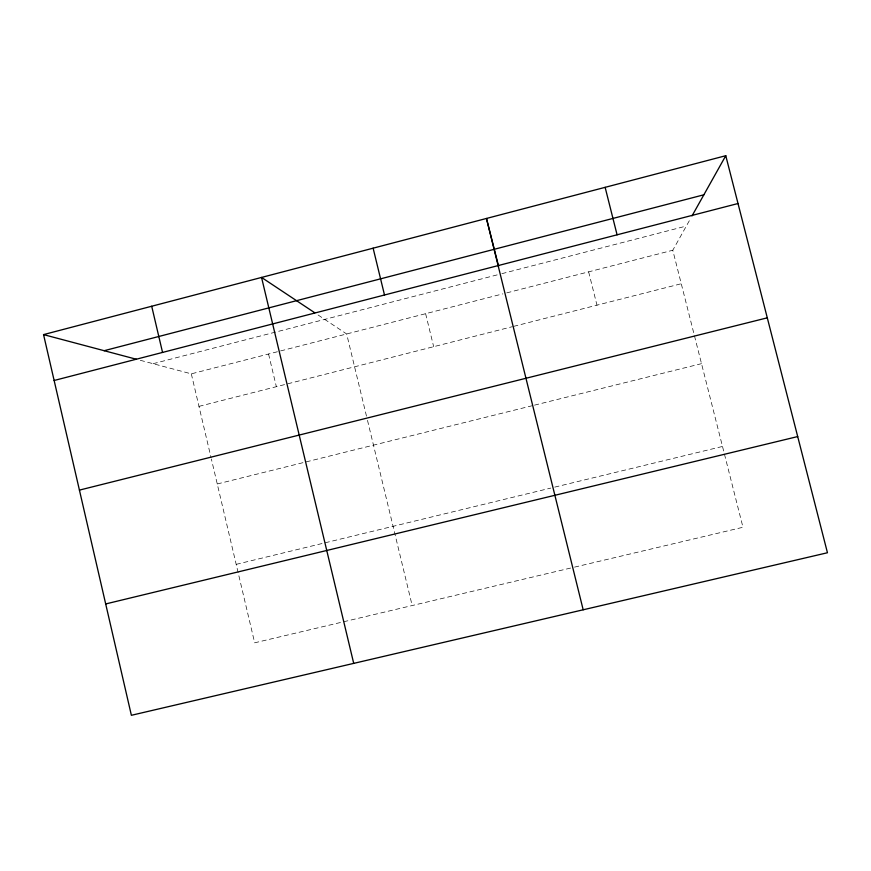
<?xml version="1.0" encoding="UTF-8"?>
<svg xmlns="http://www.w3.org/2000/svg" width="871" height="871" viewBox="0 0 871 871"><rect width="100%" height="100%" fill="white"/><g stroke="black" fill="none" stroke-linecap="round" stroke-linejoin="round"><path stroke-width="0.65" stroke-dasharray="4.36 3.27" d="M574.544 567.13L742.974 527.271L672.782 250.249L690.779 218.142M153.1 363.697L499.268 274.343M501.87 273.668L686.348 226.046M140.296 360.3L191.315 373.844L502.828 293.875M506.748 292.874L672.782 250.249M198.98 406.365L512.333 326.69M513.64 326.364L681.274 283.739M217.26 483.971L531.876 405.799M534.5 405.146L701.514 363.653M236.193 564.354L550.81 488.076M554.762 487.118L722.495 446.453M570.614 568.055L254.67 642.809L211.37 458.973M318.089 314.997L346.658 333.963L367.181 419.038M588.633 271.85L596.973 305.166M425.614 313.702L433.671 346.691M367.497 420.345L412.179 605.541M268.562 354.018L276.357 386.691M191.315 373.844L211.065 457.667"/><path stroke-width="1.31" d="M692.042 215.888L725.772 155.702L43.55 334.606L131.379 715.298L827.45 552.747L725.772 155.702M104.161 350.697L703.855 194.799M54.133 380.485L738.02 203.52M79.424 490.112L767.297 317.828M105.685 603.951L797.694 436.567M43.55 334.606L136.453 359.277M314.779 312.787L261.55 277.435L353.713 663.375M498.604 266.254L486.464 218.458L583.178 609.787M605.138 187.341L617.082 234.811M373.126 248.181L384.503 294.997M151.706 306.244L162.55 352.428"/></g></svg>
